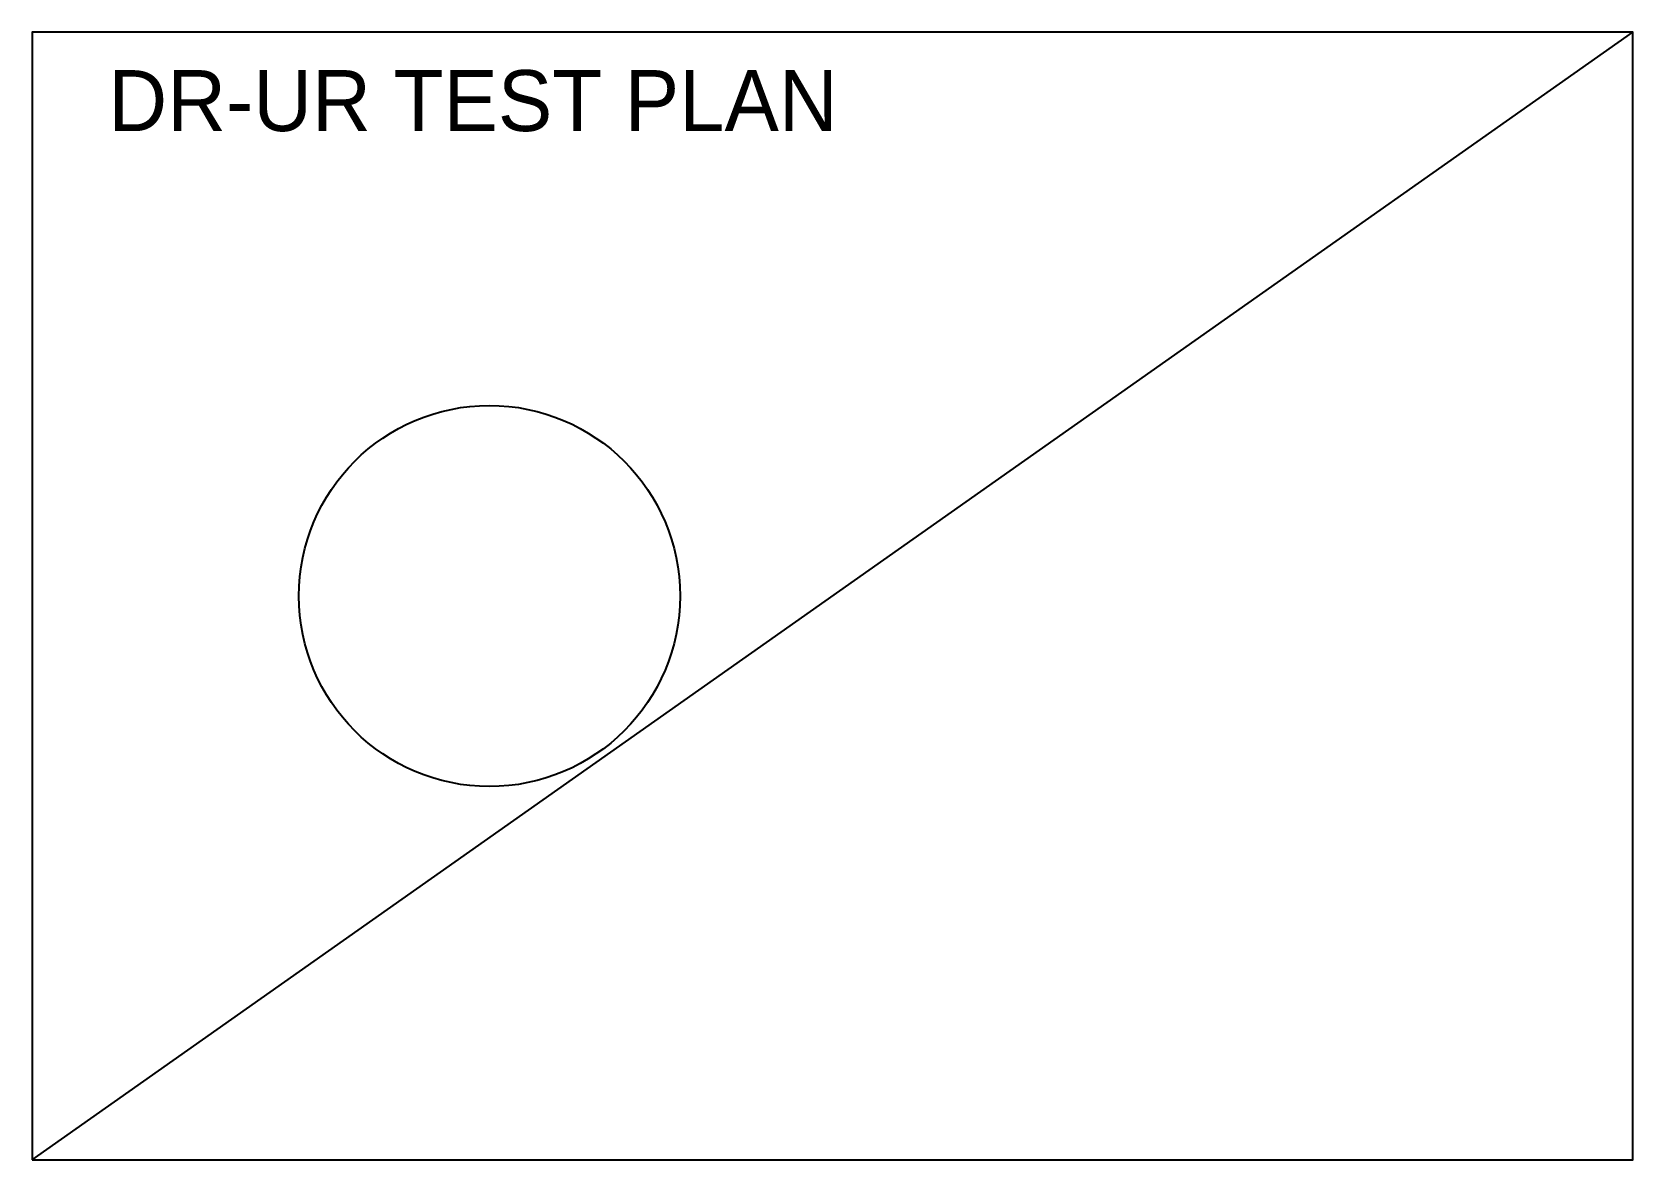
# Model space of a CAD drawing. Header units: metres. Extents: x 0 to 210, y 0 to 148.
import ezdxf

# ---------------------------------------------------------------- set-up
doc = ezdxf.new("R2010")
doc.units = ezdxf.units.M

msp = doc.modelspace()

# ---------------------------------------------------------------- linework, layer by layer
msp.add_line((0, 0), (210, 148))
msp.add_lwpolyline([(0, 0), (210, 0), (210, 148), (0, 148)], close=True)
at = {"color": 1}
msp.add_circle((60, 74), 25, dxfattribs=at)

# ---------------------------------------------------------------- texts
msp.add_text('DR-UR TEST PLAN', height=8).set_placement((10, 135))

doc.saveas('drawing.dxf')
